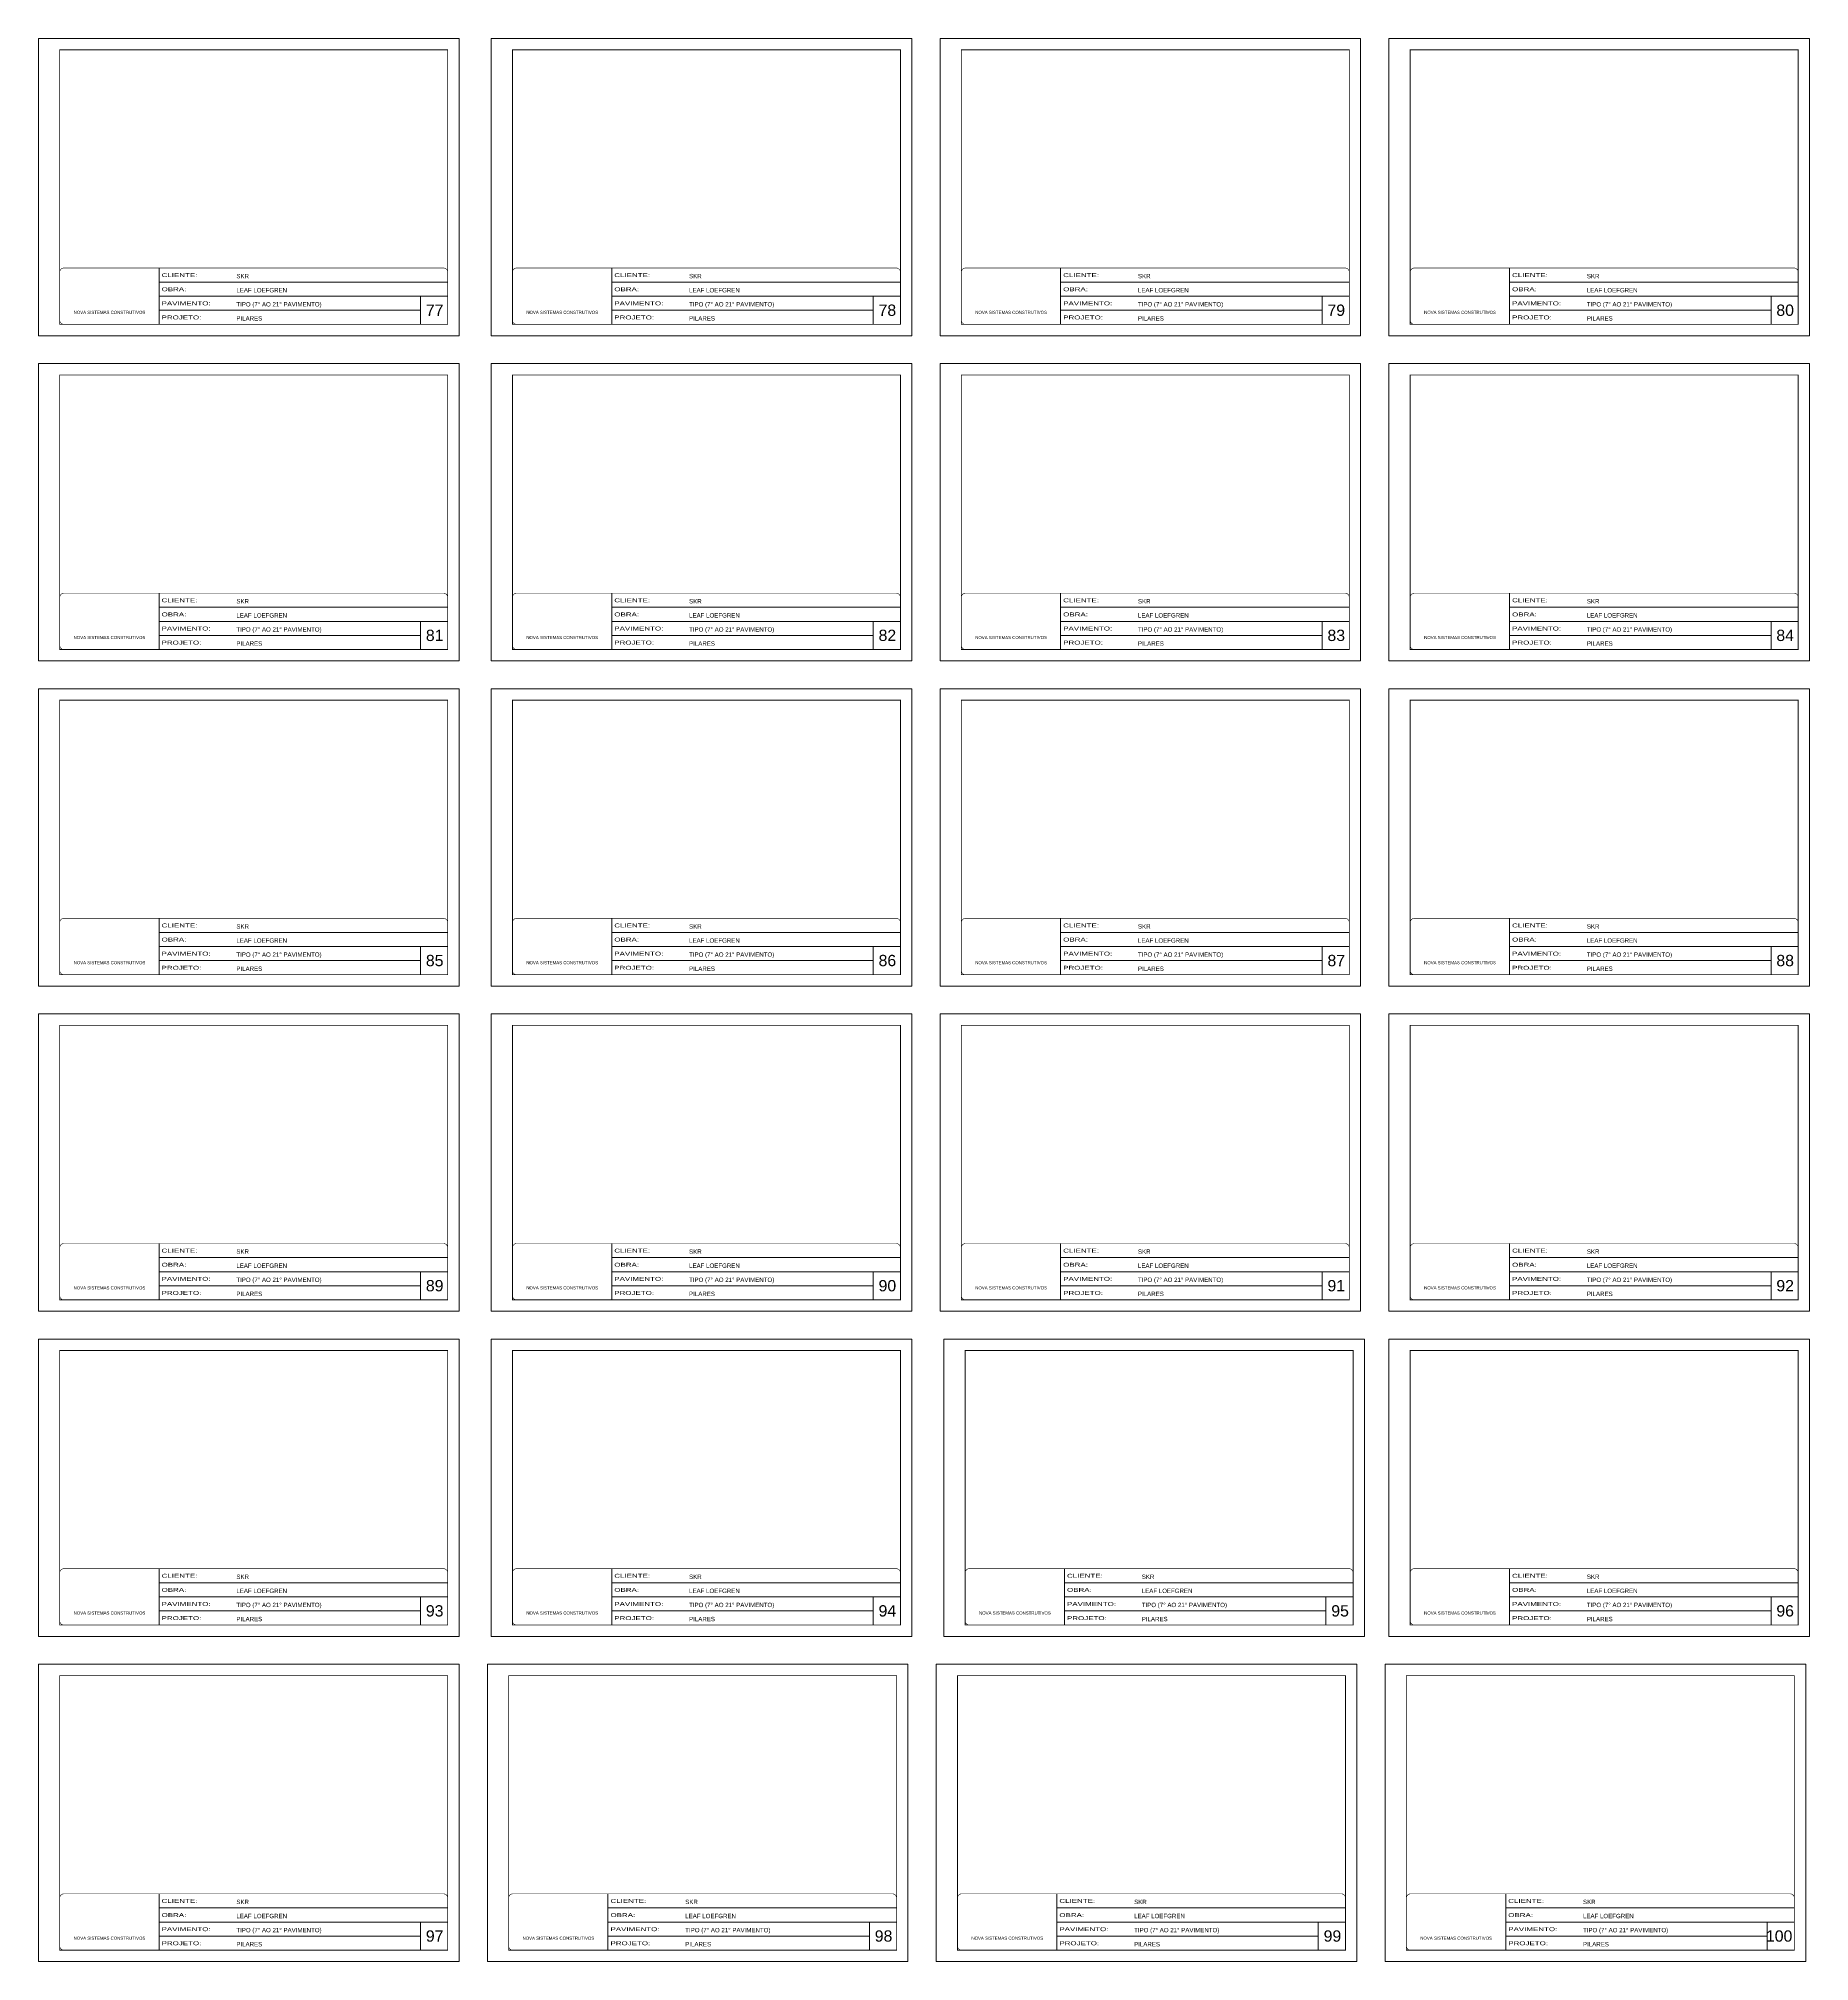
# Model space of a CAD drawing. Extents: x 14400 to 27878, y -21631 to 6985.
# Drawn here: x 14400 to 20653, y -21631 to -14838 of the extents above; entities that cross this region are included whole.
import ezdxf

# ---------------------------------------------------------------- set-up
doc = ezdxf.new("R2010")
doc.units = 0
doc.linetypes.add('CONTINUO', pattern=[0])
doc.linetypes.add('DASHED', pattern=[0.75, 0.5, -0.25])
for name, color, linetype, lineweight in [('CARIMBO', 255, 'Continuous', 9), ('Folhas', 255, 'Continuous', 9), ('SARRAFO DE PRESSAO', 251, 'DASHED', 9)]:
    doc.layers.add(name, color=color, linetype=linetype, lineweight=lineweight)
doc.styles.add('ARIAL', font='arial.ttf')
doc.styles.add('Tecnologia', font='')
doc.styles.get('Tecnologia').set_extended_font_data('Forgotten Futurist')

# ---------------------------------------------------------------- blocks, each defined once
blk = doc.blocks.new('9999999999')
at = {"color": 30, "linetype": 'CONTINUO'}
for p, q in [((98564.6, 34230.2), (98564.6, 34429.4)), ((98564.6, 34379.6), (99584, 34379.6)), ((98564.6, 34329.8), (99488, 34329.8)), ((99584, 34329.8), (99488, 34329.8)), ((99488, 34329.8), (99488, 34230.2)), ((98564.6, 34280), (99488, 34280))]:
    blk.add_line(p, q, dxfattribs=at)
at = {"color": 30, "linetype": 'CONTINUO', "const_width": 2}
blk.add_lwpolyline([(99584, 34230.2), (99584, 34414.4, 0.414214), (99569, 34429.4), (98229, 34429.4, 0.414214), (98214, 34414.4), (98214, 34245.2, 0.414214), (98229, 34230.2), (99584, 34230.2)], format="xyb", dxfattribs=at)
at = {"layer": 'Folhas'}
blk.add_lwpolyline([(98139, 34190.2), (99624, 34190.2), (99624, 35240.2), (98139, 35240.2)], close=True, dxfattribs=at)
at = {"layer": 'Folhas', "color": 30, "const_width": 3}
blk.add_lwpolyline([(98214, 34230.2), (99584, 34230.2), (99584, 35200.2), (98214, 35200.2)], close=True, dxfattribs=at)
at = {"color": 7, "linetype": 'Continuous', "ltscale": 5, "style": 'ARIAL'}
for s, height, p in [('SKR', 15.48, (98837.7, 34393.1)), ('TIPO (7° AO 21° PAVIMENTO)', 15.483, (98837.7, 34293.5)), ('LEAF LOEFGREN', 15.483, (98837.7, 34343.3)), ('NOVA SISTEMAS CONSTRUTIVOS', 11.059, (98263.2, 34267.2)), ('PILARES', 15.48, (98837.7, 34243.7))]:
    blk.add_text(s, height=height, dxfattribs=at).set_placement(p)
at = {"layer": 'Folhas', "color": 7, "style": 'Tecnologia', "width": 1.5}
for s, p in [('CLIENTE:', (98573.7, 34397.2)), ('OBRA:', (98573.7, 34347.3)), ('PAVIMENTO:', (98573.7, 34297.5)), ('PROJETO:', (98573.7, 34247.7))]:
    blk.add_text(s, height=14, dxfattribs=at).set_placement(p)

msp = doc.modelspace()

# ---------------------------------------------------------------- block references
at = {"layer": 'SARRAFO DE PRESSAO', "color": 6, "linetype": 'ByBlock'}
for p in [(-83739.011, -50078.405), (-82140.511, -50078.405), (-80555.511, -50078.405), (-78970.511, -50078.405), (-83739.011, -51226.98), (-82140.511, -51226.98), (-80555.511, -51226.98), (-78970.511, -51226.98), (-83739.011, -52375.555), (-82140.511, -52375.555), (-80555.511, -52375.555), (-78970.511, -52375.555), (-83739.011, -53524.13), (-82140.511, -53524.13), (-80555.511, -53524.13), (-78970.511, -53524.13), (-83739.011, -54672.705), (-82140.511, -54672.705), (-80542.011, -54672.705), (-78970.511, -54672.705), (-83739.011, -55821.28), (-82154.011, -55821.28), (-80569.011, -55821.28), (-78984.011, -55821.28)]:
    msp.add_blockref('9999999999', p, dxfattribs=at)

# ---------------------------------------------------------------- texts
at = {"layer": 'CARIMBO', "style": 'ARIAL'}
for s, p in [('77', (15767.828, -15818.056)), ('78', (17366.328, -15818.056)), ('79', (18951.328, -15818.056)), ('80', (20536.328, -15818.056)), ('81', (15767.828, -16966.631)), ('82', (17366.328, -16966.631)), ('83', (18951.328, -16966.631)), ('84', (20536.328, -16966.631)), ('85', (15767.828, -18115.206)), ('86', (17366.328, -18115.206)), ('87', (18951.328, -18115.206)), ('88', (20536.328, -18115.206)), ('89', (15767.828, -19263.781)), ('90', (17366.328, -19263.781)), ('91', (18951.328, -19263.781)), ('92', (20536.328, -19263.781)), ('93', (15767.828, -20412.356)), ('94', (17366.328, -20412.356)), ('95', (18964.828, -20412.356)), ('96', (20536.328, -20412.356)), ('97', (15767.828, -21560.931)), ('98', (17352.828, -21560.931)), ('99', (18937.828, -21560.931)), ('100', (20499.565, -21560.931))]:
    msp.add_text(s, height=40, dxfattribs=at).set_placement(p)

doc.saveas('drawing.dxf')
